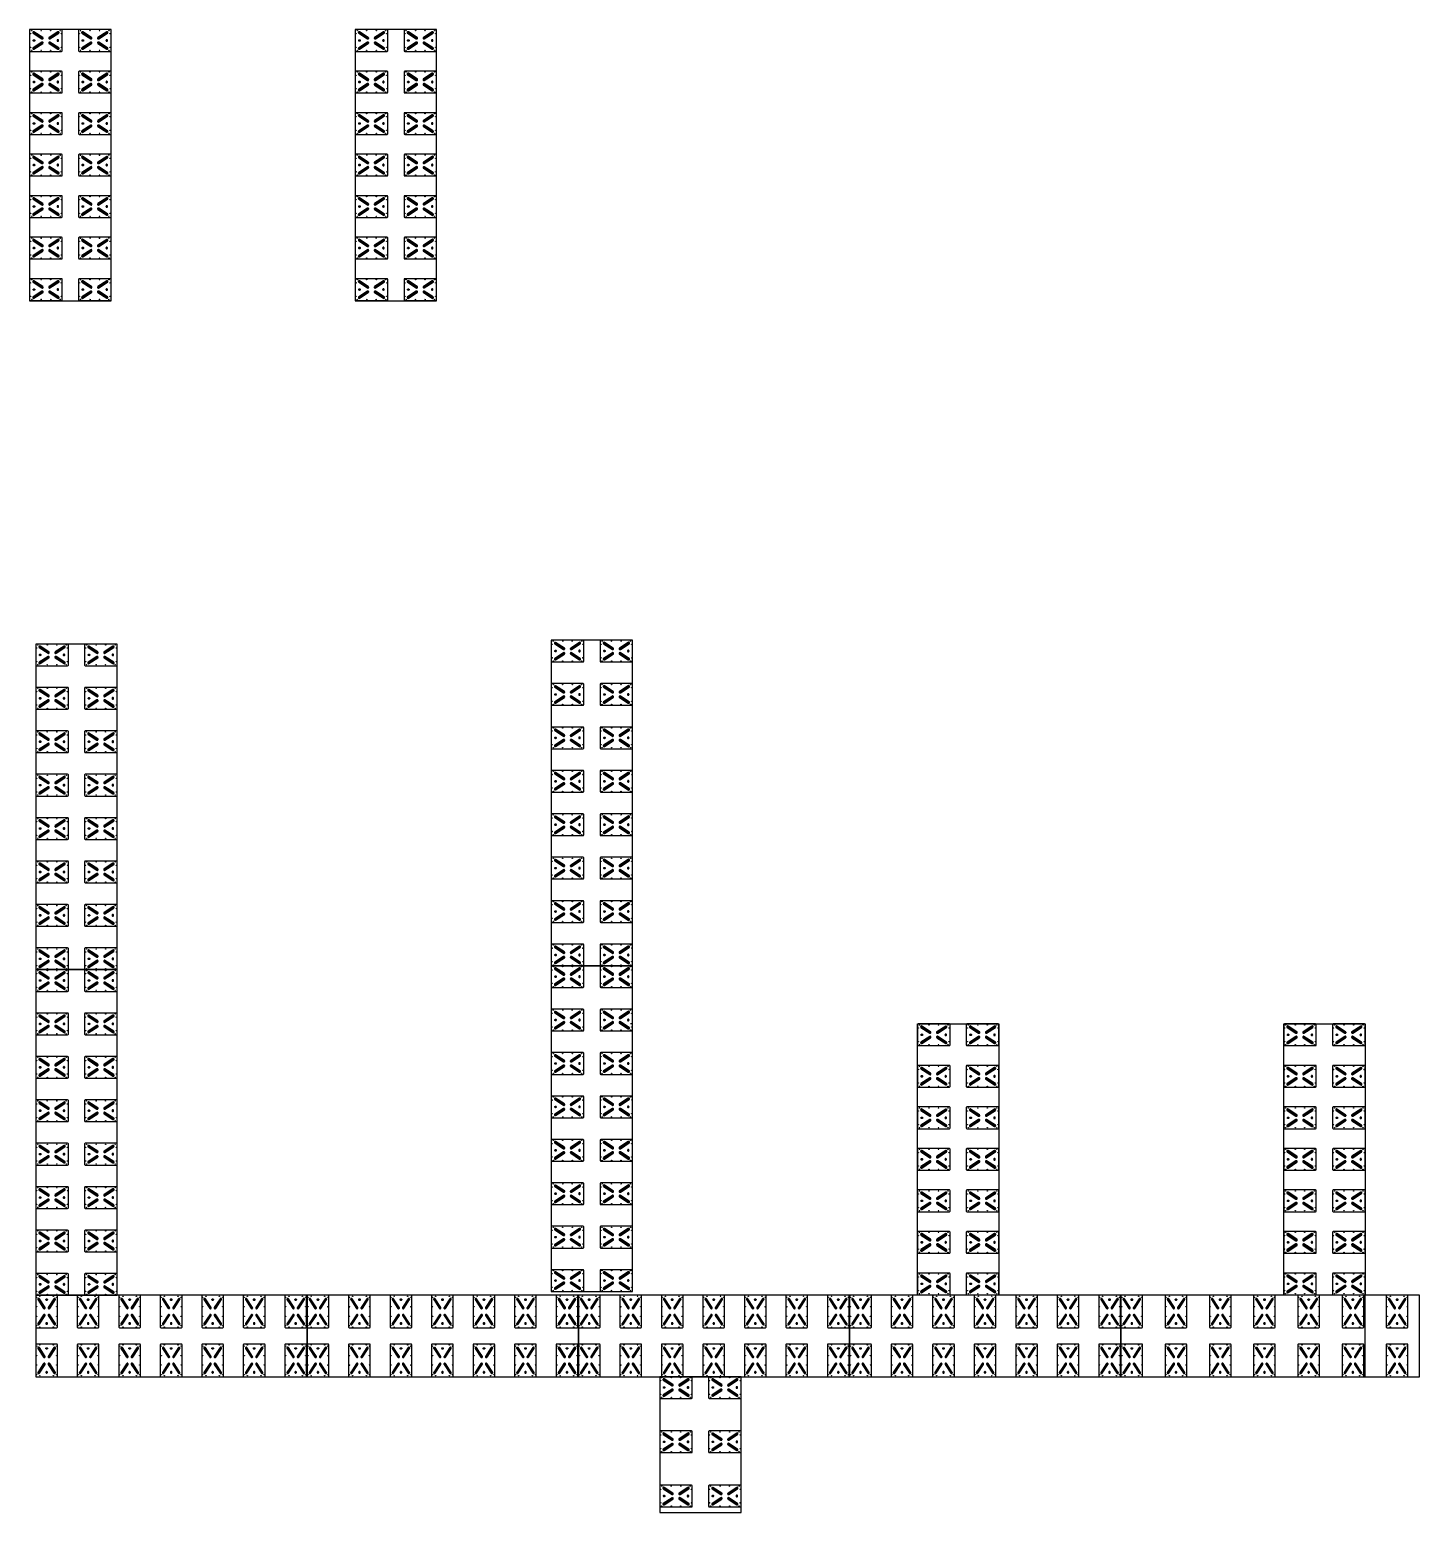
# Model space of a CAD drawing. Header units: millimetres. Extents: x -1905078 to 890385, y 1304549 to 3975677.
# Drawn here: x -850828 to -799601, y 1448579 to 1503221 of the extents above; entities that cross this region are included whole.
import ezdxf

# ---------------------------------------------------------------- set-up
doc = ezdxf.new("R2010")
doc.units = ezdxf.units.MM
doc.header["$LTSCALE"] = 1000
doc.layers.add('W-FLOAT_BOWL浮筒', color=253, linetype='CONTINUOUS')
doc.layers.add('W-STEEL_FRAME钢架', color=3, linetype='CONTINUOUS')

# ---------------------------------------------------------------- blocks, each defined once
blk = doc.blocks.new('fx')
at = {"layer": 'W-FLOAT_BOWL浮筒'}
for p, q in [((0, 375), (0, -375)), ((1175, 400), (25, 400)), ((121, 311), (116, 301)), ((116, 301), (118, 289)), ((118, 289), (121, 279)), ((128, 320), (121, 311)), ((121, 279), (129, 271)), ((126, 296), (129, 306)), ((128, 286), (126, 296)), ((139, 325), (128, 320)), ((134, 279), (128, 286)), ((129, 306), (136, 314)), ((129, 296), (131, 304)), ((131, 288), (129, 296)), ((137, 283), (129, 271)), ((129, 271), (453, 61)), ((131, 304), (137, 311)), ((137, 283), (131, 288)), ((132, 1), (134, 11)), ((134, -11), (132, 1)), ((134, 279), (458, 68)), ((134, 11), (140, 21)), ((136, 314), (145, 316)), ((137, 311), (145, 313)), ((153, 309), (137, 283)), ((461, 71), (137, 283)), ((150, 325), (139, 325)), ((140, 21), (150, 28)), ((145, 316), (155, 313)), ((145, 313), (153, 309)), ((159, 321), (150, 325)), ((150, 28), (161, 29)), ((159, 321), (153, 309)), ((153, 309), (477, 100)), ((478, 103), (155, 313)), ((483, 112), (159, 321)), ((161, 29), (171, 28)), ((171, 28), (180, 21)), ((180, 21), (187, 11)), ((187, 11), (188, 1)), ((188, 1), (187, -11)), ((461, 71), (453, 61)), ((453, 61), (464, 56)), ((467, 65), (458, 68)), ((461, 71), (477, 100)), ((469, 70), (461, 71)), ((464, 56), (475, 56)), ((478, 68), (467, 65)), ((475, 71), (469, 70)), ((482, 76), (475, 71)), ((475, 56), (485, 61)), ((483, 112), (477, 100)), ((477, 100), (482, 93)), ((478, 103), (485, 95)), ((485, 75), (478, 68)), ((482, 93), (485, 85)), ((485, 85), (482, 76)), ((491, 103), (483, 112)), ((485, 95), (488, 85)), ((488, 85), (485, 75)), ((485, 61), (493, 70)), ((496, 93), (491, 103)), ((493, 70), (496, 81)), ((496, 81), (496, 93)), ((709, 103), (704, 93)), ((704, 93), (704, 81)), ((704, 81), (707, 70)), ((707, 70), (715, 61)), ((717, 112), (709, 103)), ((712, 85), (715, 95)), ((715, 75), (712, 85)), ((715, 95), (722, 103)), ((723, 68), (715, 75)), ((715, 61), (725, 56)), ((1041, 321), (717, 112)), ((717, 112), (723, 100)), ((717, 85), (718, 93)), ((718, 76), (717, 85)), ((718, 93), (723, 100)), ((725, 71), (718, 76)), ((1045, 313), (722, 103)), ((723, 100), (1047, 309)), ((741, 71), (723, 100)), ((733, 65), (723, 68)), ((733, 70), (725, 71)), ((725, 56), (736, 56)), ((741, 71), (733, 70)), ((742, 68), (733, 65)), ((736, 56), (747, 61)), ((1064, 283), (741, 71)), ((741, 71), (747, 61)), ((742, 68), (1066, 279)), ((747, 61), (1071, 271)), ((1015, 11), (1012, 1)), ((1012, 1), (1015, -11)), ((1020, 21), (1015, 11)), ((1029, 28), (1020, 21)), ((1041, 29), (1029, 28)), ((1052, 325), (1041, 321)), ((1047, 309), (1041, 321)), ((1050, 28), (1041, 29)), ((1045, 313), (1055, 316)), ((1047, 309), (1055, 313)), ((1047, 309), (1064, 283)), ((1060, 21), (1050, 28)), ((1063, 325), (1052, 325)), ((1055, 316), (1064, 314)), ((1055, 313), (1063, 311)), ((1066, 11), (1060, 21)), ((1072, 320), (1063, 325)), ((1063, 311), (1069, 304)), ((1064, 314), (1072, 306)), ((1069, 288), (1064, 283)), ((1064, 283), (1071, 271)), ((1072, 286), (1066, 279)), ((1068, 1), (1066, 11)), ((1066, -11), (1068, 1)), ((1069, 304), (1071, 296)), ((1071, 296), (1069, 288)), ((1071, 271), (1079, 279)), ((1080, 311), (1072, 320)), ((1072, 306), (1076, 296)), ((1076, 296), (1072, 286)), ((1079, 279), (1084, 289)), ((1084, 301), (1080, 311)), ((1084, 289), (1084, 301)), ((1200, -375), (1200, 375)), ((25, -400), (1175, -400)), ((118, -288), (116, -299)), ((116, -299), (121, -311)), ((121, -278), (118, -288)), ((129, -269), (121, -278)), ((121, -311), (128, -320)), ((126, -296), (128, -286)), ((129, -306), (126, -296)), ((128, -286), (134, -278)), ((128, -320), (139, -325)), ((453, -60), (129, -269)), ((129, -269), (137, -281)), ((129, -296), (131, -288)), ((131, -304), (129, -296)), ((136, -313), (129, -306)), ((131, -288), (137, -281)), ((137, -309), (131, -304)), ((140, -21), (134, -11)), ((458, -68), (134, -278)), ((145, -314), (136, -313)), ((137, -281), (461, -71)), ((153, -309), (137, -281)), ((145, -311), (137, -309)), ((139, -325), (150, -325)), ((150, -26), (140, -21)), ((153, -309), (145, -311)), ((155, -313), (145, -314)), ((161, -29), (150, -26)), ((150, -325), (159, -320)), ((477, -98), (153, -309)), ((153, -309), (159, -320)), ((155, -313), (478, -101)), ((159, -320), (483, -110)), ((171, -26), (161, -29)), ((180, -21), (171, -26)), ((187, -11), (180, -21)), ((464, -56), (453, -60)), ((453, -60), (461, -71)), ((458, -68), (467, -65)), ((461, -71), (469, -68)), ((461, -71), (477, -98)), ((475, -56), (464, -56)), ((467, -65), (478, -66)), ((469, -68), (475, -70)), ((485, -61), (475, -56)), ((475, -70), (482, -76)), ((482, -93), (477, -98)), ((477, -98), (483, -110)), ((478, -66), (485, -75)), ((485, -95), (478, -101)), ((482, -76), (485, -85)), ((485, -85), (482, -93)), ((483, -110), (491, -101)), ((493, -70), (485, -61)), ((485, -75), (488, -85)), ((488, -85), (485, -95)), ((491, -101), (496, -91)), ((496, -80), (493, -70)), ((496, -91), (496, -80)), ((707, -70), (704, -80)), ((704, -80), (704, -91)), ((704, -91), (709, -101)), ((715, -61), (707, -70)), ((709, -101), (717, -110)), ((712, -85), (715, -75)), ((715, -95), (712, -85)), ((725, -56), (715, -61)), ((715, -75), (723, -66)), ((722, -101), (715, -95)), ((717, -85), (718, -76)), ((718, -93), (717, -85)), ((723, -98), (717, -110)), ((717, -110), (1041, -320)), ((718, -76), (725, -70)), ((723, -98), (718, -93)), ((722, -101), (1045, -313)), ((723, -66), (733, -65)), ((741, -71), (723, -98)), ((1047, -309), (723, -98)), ((736, -56), (725, -56)), ((725, -70), (733, -68)), ((733, -65), (742, -68)), ((733, -68), (741, -71)), ((747, -60), (736, -56)), ((747, -60), (741, -71)), ((741, -71), (1064, -281)), ((1066, -278), (742, -68)), ((1071, -269), (747, -60)), ((1015, -11), (1020, -21)), ((1020, -21), (1029, -26)), ((1029, -26), (1041, -29)), ((1041, -29), (1050, -26)), ((1041, -320), (1047, -309)), ((1041, -320), (1052, -325)), ((1055, -314), (1045, -313)), ((1047, -309), (1064, -281)), ((1055, -311), (1047, -309)), ((1050, -26), (1060, -21)), ((1052, -325), (1063, -325)), ((1063, -309), (1055, -311)), ((1064, -313), (1055, -314)), ((1060, -21), (1066, -11)), ((1069, -304), (1063, -309)), ((1063, -325), (1072, -320)), ((1071, -269), (1064, -281)), ((1064, -281), (1069, -288)), ((1072, -306), (1064, -313)), ((1066, -278), (1072, -286)), ((1069, -288), (1071, -296)), ((1071, -296), (1069, -304)), ((1079, -278), (1071, -269)), ((1072, -286), (1076, -296)), ((1076, -296), (1072, -306)), ((1072, -320), (1080, -311)), ((1084, -288), (1079, -278)), ((1080, -311), (1084, -299)), ((1084, -299), (1084, -288))]:
    blk.add_line(p, q, dxfattribs=at)
for centre in [(35, 250), (75, 365), (425, 365), (775, 365), (1125, 365), (1165, 250), (35, -250), (75, -365), (425, -365), (775, -365), (1125, -365), (1165, -250)]:
    blk.add_circle(centre, 7, dxfattribs=at)
for centre, start, end in [((25, 375), 90, 180), ((1175, 375), 0, 90), ((25, -375), 180, 270), ((1175, -375), 270, 0)]:
    blk.add_arc(centre, 25, start, end, dxfattribs=at)
blk = doc.blocks.new('*U383')
at = {"layer": 'W-FLOAT_BOWL浮筒'}
blk.add_blockref('fx', (-600, 0), dxfattribs=at)
blk = doc.blocks.new('*U384')
at = {"layer": 'W-FLOAT_BOWL浮筒', "color": 0, "linetype": 'ByBlock', "lineweight": -2, "transparency": 16777216}
for p in [(0, 0), (1800, 0), (0, -1530), (1800, -1530), (0, -3060), (1800, -3060), (0, -4590), (1800, -4590), (0, -6120), (1800, -6120), (0, -7650), (1800, -7650), (0, -9180), (1800, -9180)]:
    blk.add_blockref('*U383', p, dxfattribs=at)
blk = doc.blocks.new('*U385')
at = {"layer": 'W-FLOAT_BOWL浮筒'}
blk.add_blockref('fx', (-600, 0), dxfattribs=at)
blk = doc.blocks.new('*U386')
at = {"layer": 'W-FLOAT_BOWL浮筒', "color": 0, "linetype": 'ByBlock', "lineweight": -2, "transparency": 16777216}
for p in [(0, 0), (1800, 0), (0, -1530), (1800, -1530), (0, -3060), (1800, -3060), (0, -4590), (1800, -4590), (0, -6120), (1800, -6120), (0, -7650), (1800, -7650), (0, -9180), (1800, -9180)]:
    blk.add_blockref('*U385', p, dxfattribs=at)
blk = doc.blocks.new('*U387')
at = {"layer": 'W-FLOAT_BOWL浮筒'}
blk.add_blockref('fx', (-600, 0), dxfattribs=at)
blk = doc.blocks.new('*U388')
at = {"layer": 'W-FLOAT_BOWL浮筒', "color": 0, "linetype": 'ByBlock', "lineweight": -2, "transparency": 16777216}
for p in [(0, 0), (1800, 0), (0, -1530), (1800, -1530), (0, -3060), (1800, -3060), (0, -4590), (1800, -4590), (0, -6120), (1800, -6120), (0, -7650), (1800, -7650), (0, -9180), (1800, -9180)]:
    blk.add_blockref('*U387', p, dxfattribs=at)
blk = doc.blocks.new('*U389')
at = {"layer": 'W-FLOAT_BOWL浮筒'}
blk.add_blockref('fx', (-600, 0), dxfattribs=at)
blk = doc.blocks.new('*U390')
at = {"layer": 'W-FLOAT_BOWL浮筒', "color": 0, "linetype": 'ByBlock', "lineweight": -2, "transparency": 16777216}
for p in [(0, 0), (1800, 0), (0, -1530), (1800, -1530), (0, -3060), (1800, -3060), (0, -4590), (1800, -4590), (0, -6120), (1800, -6120), (0, -7650), (1800, -7650), (0, -9180), (1800, -9180)]:
    blk.add_blockref('*U389', p, dxfattribs=at)
blk = doc.blocks.new('*U391')
at = {"layer": 'W-FLOAT_BOWL浮筒'}
blk.add_blockref('fx', (-600, 0), dxfattribs=at)
blk = doc.blocks.new('*U392')
at = {"layer": 'W-FLOAT_BOWL浮筒', "color": 0, "linetype": 'ByBlock', "lineweight": -2, "transparency": 16777216}
for p in [(0, 0), (1800, 0), (0, -1600), (1800, -1600), (0, -3200), (1800, -3200), (0, -4800), (1800, -4800), (0, -6400), (1800, -6400), (0, -8000), (1800, -8000), (0, -9600), (1800, -9600), (0, -11200), (1800, -11200)]:
    blk.add_blockref('*U391', p, dxfattribs=at)
blk = doc.blocks.new('*U376')
at = {"layer": 'W-FLOAT_BOWL浮筒'}
blk.add_blockref('fx', (-600, 0), dxfattribs=at)
blk = doc.blocks.new('*U377')
at = {"layer": 'W-FLOAT_BOWL浮筒', "color": 0, "linetype": 'ByBlock', "lineweight": -2, "transparency": 16777216}
for p in [(0, 0), (1800, 0), (0, -1600), (1800, -1600), (0, -3200), (1800, -3200), (0, -4800), (1800, -4800), (0, -6400), (1800, -6400), (0, -8000), (1800, -8000), (0, -9600), (1800, -9600), (0, -11200), (1800, -11200)]:
    blk.add_blockref('*U376', p, dxfattribs=at)
blk = doc.blocks.new('*U378')
at = {"layer": 'W-FLOAT_BOWL浮筒', "rotation": 270}
blk.add_blockref('fx', (0, 600), dxfattribs=at)
blk = doc.blocks.new('*U379')
at = {"layer": 'W-FLOAT_BOWL浮筒', "color": 0, "linetype": 'ByBlock', "lineweight": -2, "transparency": 16777216}
for p in [(0, 1800), (1530, 1800), (3060, 1800), (4590, 1800), (6120, 1800), (7650, 1800), (9180, 1800), (0, 0), (1530, 0), (3060, 0), (4590, 0), (6120, 0), (7650, 0), (9180, 0)]:
    blk.add_blockref('*U378', p, dxfattribs=at)
blk = doc.blocks.new('*U380')
at = {"layer": 'W-FLOAT_BOWL浮筒', "rotation": 270}
blk.add_blockref('fx', (0, 600), dxfattribs=at)
blk = doc.blocks.new('*U381')
at = {"layer": 'W-FLOAT_BOWL浮筒', "color": 0, "linetype": 'ByBlock', "lineweight": -2, "transparency": 16777216}
for p in [(0, 1800), (1530, 1800), (3060, 1800), (4590, 1800), (6120, 1800), (7650, 1800), (9180, 1800), (0, 0), (1530, 0), (3060, 0), (4590, 0), (6120, 0), (7650, 0), (9180, 0)]:
    blk.add_blockref('*U380', p, dxfattribs=at)
blk = doc.blocks.new('*U382')
at = {"layer": 'W-FLOAT_BOWL浮筒', "rotation": 270}
blk.add_blockref('fx', (0, 600), dxfattribs=at)
blk = doc.blocks.new('*U368')
at = {"layer": 'W-FLOAT_BOWL浮筒', "color": 0, "linetype": 'ByBlock', "lineweight": -2, "transparency": 16777216}
for p in [(0, 1800), (1530, 1800), (3060, 1800), (4590, 1800), (6120, 1800), (7650, 1800), (9180, 1800), (0, 0), (1530, 0), (3060, 0), (4590, 0), (6120, 0), (7650, 0), (9180, 0)]:
    blk.add_blockref('*U382', p, dxfattribs=at)
blk = doc.blocks.new('*U370')
at = {"layer": 'W-FLOAT_BOWL浮筒', "rotation": 270}
blk.add_blockref('fx', (0, 600), dxfattribs=at)
blk = doc.blocks.new('*U371')
at = {"layer": 'W-FLOAT_BOWL浮筒', "color": 0, "linetype": 'ByBlock', "lineweight": -2, "transparency": 16777216}
for p in [(0, 1800), (1530, 1800), (3060, 1800), (4590, 1800), (6120, 1800), (7650, 1800), (9180, 1800), (0, 0), (1530, 0), (3060, 0), (4590, 0), (6120, 0), (7650, 0), (9180, 0)]:
    blk.add_blockref('*U370', p, dxfattribs=at)
blk = doc.blocks.new('*U372')
at = {"layer": 'W-FLOAT_BOWL浮筒', "rotation": 270}
blk.add_blockref('fx', (0, 600), dxfattribs=at)
blk = doc.blocks.new('*U373')
at = {"layer": 'W-FLOAT_BOWL浮筒', "color": 0, "linetype": 'ByBlock', "lineweight": -2, "transparency": 16777216}
for p in [(0, 1800), (1630, 1800), (3260, 1800), (4890, 1800), (6520, 1800), (8150, 1800), (9780, 1800), (0, 0), (1630, 0), (3260, 0), (4890, 0), (6520, 0), (8150, 0), (9780, 0)]:
    blk.add_blockref('*U372', p, dxfattribs=at)
blk = doc.blocks.new('*U374')
at = {"layer": 'W-FLOAT_BOWL浮筒'}
blk.add_blockref('fx', (-600, 0), dxfattribs=at)
blk = doc.blocks.new('*U375')
at = {"layer": 'W-FLOAT_BOWL浮筒', "color": 0, "linetype": 'ByBlock', "lineweight": -2, "transparency": 16777216}
for p in [(0, 0), (1800, 0), (0, -2000), (1800, -2000), (0, -4000), (1800, -4000)]:
    blk.add_blockref('*U374', p, dxfattribs=at)
blk = doc.blocks.new('*U396')
at = {"layer": 'W-FLOAT_BOWL浮筒'}
blk.add_blockref('fx', (-600, 0), dxfattribs=at)
blk = doc.blocks.new('*U397')
at = {"layer": 'W-FLOAT_BOWL浮筒', "color": 0, "linetype": 'ByBlock', "lineweight": -2, "transparency": 16777216}
for p in [(0, 0), (1800, 0), (0, -1600), (1800, -1600), (0, -3200), (1800, -3200), (0, -4800), (1800, -4800), (0, -6400), (1800, -6400), (0, -8000), (1800, -8000), (0, -9600), (1800, -9600), (0, -11200), (1800, -11200)]:
    blk.add_blockref('*U396', p, dxfattribs=at)
blk = doc.blocks.new('*U394')
at = {"layer": 'W-FLOAT_BOWL浮筒'}
blk.add_blockref('fx', (-600, 0), dxfattribs=at)
blk = doc.blocks.new('*U395')
at = {"layer": 'W-FLOAT_BOWL浮筒', "color": 0, "linetype": 'ByBlock', "lineweight": -2, "transparency": 16777216}
for p in [(0, 0), (1800, 0), (0, -1600), (1800, -1600), (0, -3200), (1800, -3200), (0, -4800), (1800, -4800), (0, -6400), (1800, -6400), (0, -8000), (1800, -8000), (0, -9600), (1800, -9600), (0, -11200), (1800, -11200)]:
    blk.add_blockref('*U394', p, dxfattribs=at)

msp = doc.modelspace()

# ---------------------------------------------------------------- linework, layer by layer
at = {"layer": 'W-FLOAT_BOWL浮筒'}
msp.add_line((-828601, 1466578.5), (-828678.8, 1466578.5), dxfattribs=at)
at = {"layer": 'W-STEEL_FRAME钢架'}
for points in [[(-850827.8, 1493221.3), (-847827.8, 1493221.3), (-847827.8, 1503221.3), (-850827.8, 1503221.3)], [(-838827.8, 1493221.3), (-835827.8, 1493221.3), (-835827.8, 1503221.3), (-838827.8, 1503221.3)], [(-850601.4, 1456578.5), (-847601.4, 1456578.5), (-847601.4, 1480578.5), (-850601.4, 1480578.5)], [(-850601.4, 1468578.5), (-847601.4, 1468578.5), (-847601.4, 1480578.5), (-850601.4, 1480578.5)], [(-831601, 1456720), (-828601, 1456720), (-828601, 1480720), (-831601, 1480720)], [(-831601, 1468720), (-828601, 1468720), (-828601, 1480720), (-831601, 1480720)], [(-850601.4, 1456578.5), (-847601.4, 1456578.5), (-847601.4, 1468578.5), (-850601.4, 1468578.5)], [(-831601, 1456720), (-828601, 1456720), (-828601, 1468720), (-831601, 1468720)], [(-815101, 1456578.5), (-818101, 1456578.5), (-818101, 1466578.5), (-815101, 1466578.5)], [(-801601.4, 1456578.5), (-804601.4, 1456578.5), (-804601.4, 1466578.5), (-801601.4, 1466578.5)], [(-850601.4, 1453578.5), (-801601.4, 1453578.5), (-801601.4, 1456578.5), (-850601.4, 1456578.5)], [(-850601.4, 1453578.5), (-840601.4, 1453578.5), (-840601.4, 1456578.5), (-850601.4, 1456578.5)], [(-840601.4, 1453578.5), (-830601.4, 1453578.5), (-830601.4, 1456578.5), (-840601.4, 1456578.5)], [(-830601.4, 1453578.5), (-820601.4, 1453578.5), (-820601.4, 1456578.5), (-830601.4, 1456578.5)], [(-820601.4, 1453578.5), (-810601.4, 1453578.5), (-810601.4, 1456578.5), (-820601.4, 1456578.5)], [(-810601.4, 1453578.5), (-799601.4, 1453578.5), (-799601.4, 1456578.5), (-810601.4, 1456578.5)], [(-827601.4, 1448578.5), (-824601.4, 1448578.5), (-824601.4, 1453578.5), (-827601.4, 1453578.5)]]:
    msp.add_lwpolyline(points, close=True, dxfattribs=at)

# ---------------------------------------------------------------- block references
at = {"layer": 'W-FLOAT_BOWL浮筒'}
for name, p in [('*U384', (-850227.8, 1502821.3)), ('*U386', (-838227.8, 1502821.3)), ('*U397', (-850001.4, 1480178.5)), ('*U392', (-831001, 1480320)), ('*U395', (-850001.4, 1468178.5)), ('*U377', (-831001, 1468320)), ('*U388', (-817501, 1466178.5)), ('*U390', (-804001.4, 1466178.5)), ('*U379', (-850201.4, 1454178.5)), ('*U381', (-840201.4, 1454178.5)), ('*U368', (-830201.4, 1454178.5)), ('*U371', (-820201.4, 1454178.5)), ('*U373', (-810201.4, 1454178.5)), ('*U375', (-827001.4, 1453178.5))]:
    msp.add_blockref(name, p, dxfattribs=at)

doc.saveas('drawing.dxf')
